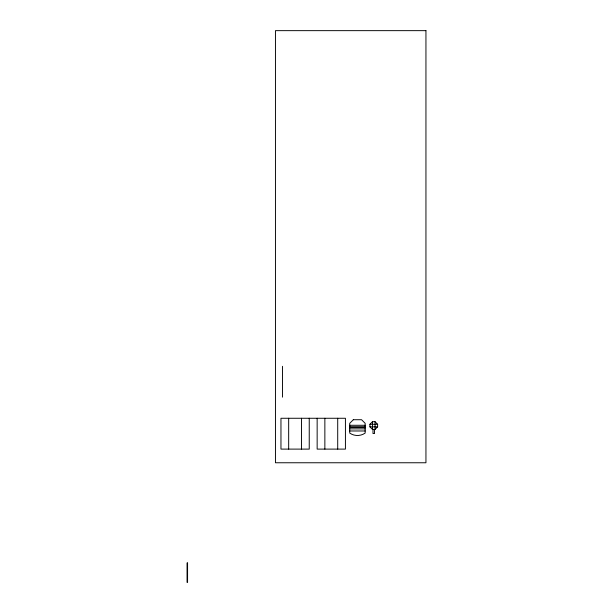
<?xml version="1.0" encoding="UTF-8"?>
<svg xmlns="http://www.w3.org/2000/svg" width="613" height="613" viewBox="0 0 613 613"><rect width="100%" height="100%" fill="white"/><g stroke="black" fill="none" stroke-linecap="round" stroke-linejoin="round"><path stroke-width="0.92" d="M369.915 424.28L372.482 421.706L375.056 421.706L377.623 424.28L377.623 426.847L375.056 429.414L372.482 429.414L369.915 426.847L369.915 424.28L377.623 424.28M349.732 425.276L365.156 425.276M349.732 426.824L365.156 426.824M369.915 426.847L377.623 426.847M349.732 427.338L365.156 427.338M349.732 428.878L365.156 428.878M349.732 430.977L365.156 430.977M375.056 421.706L375.056 429.414M374.543 429.414L374.543 433.529L372.995 433.529L372.995 429.414M372.482 421.706L372.482 429.414M337.709 418.265L337.709 449.107M324.859 418.265L324.859 449.107M317.151 418.265L317.151 449.107L345.425 449.107L345.425 418.265L280.961 418.265L280.961 449.107L309.236 449.107L309.236 418.265M301.519 418.265L301.519 449.107M288.669 418.265L288.669 449.107M282.493 366.313L282.493 397.163M353.333 419.721L349.732 423.315L349.732 433.085A13.532 13.532 0 0 0 365.156 433.085L365.156 423.315L361.555 419.721L353.333 419.721M425.943 30.65L275.452 30.65L275.452 462.761L425.943 462.761L425.943 30.65M187.57 562.972L187.057 562.972L187.057 582.35L187.57 582.35L187.57 562.972"/></g></svg>
